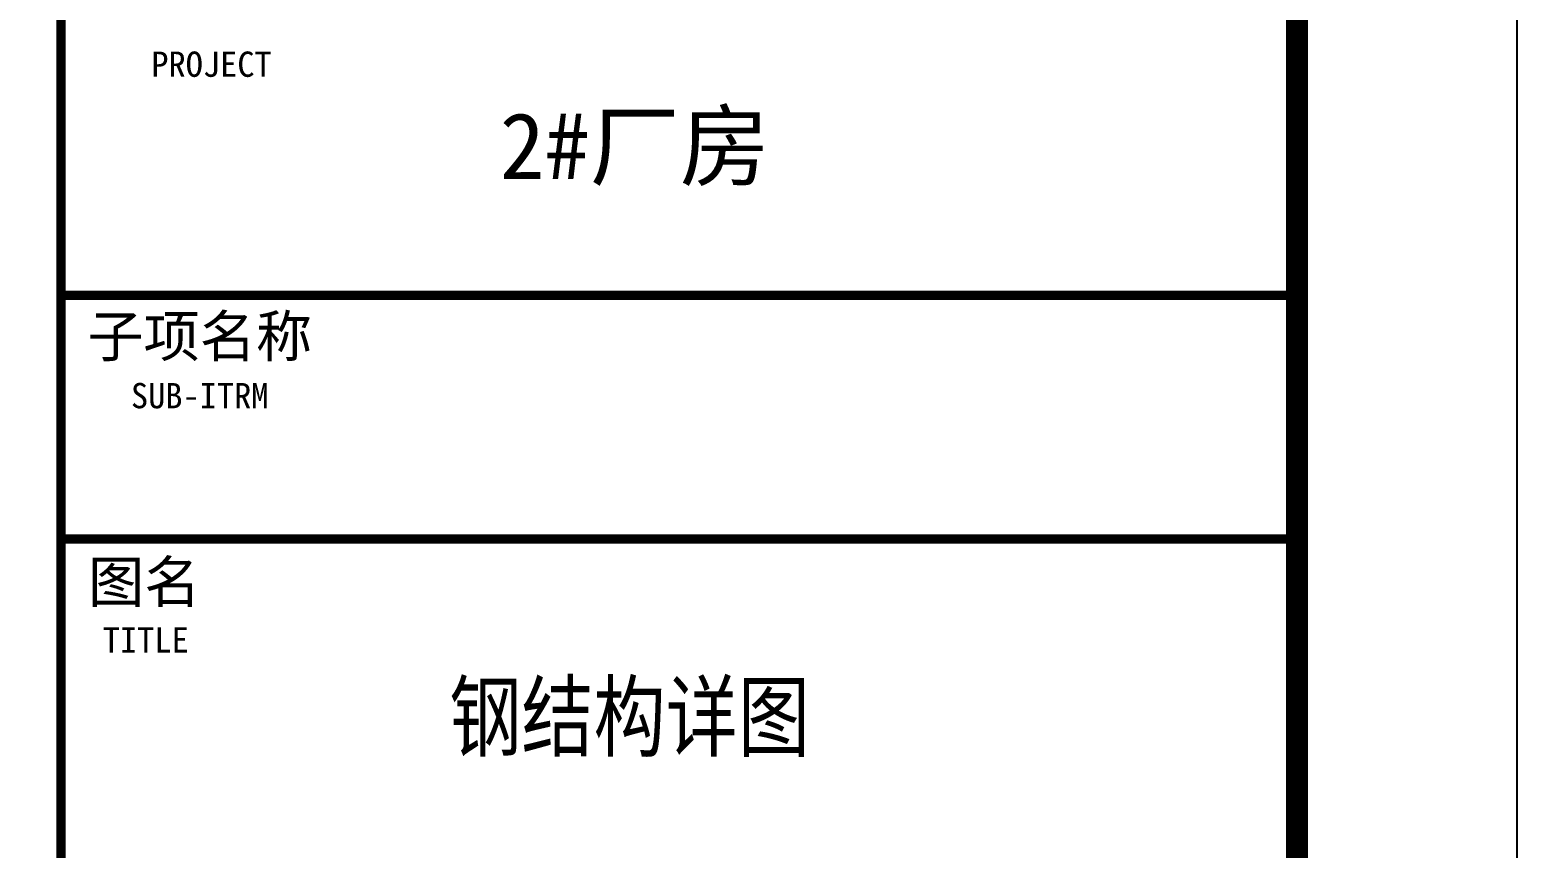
# Model space of a CAD drawing. Extents: x 31695611 to 39053694, y -59225 to 904195.
# Drawn here: x 39046943 to 39053694, y 791292 to 795006 of the extents above; entities that cross this region are included whole.
import ezdxf
from ezdxf.enums import TextEntityAlignment as Align

# ---------------------------------------------------------------- set-up
doc = ezdxf.new("R2010")
doc.units = 0
doc.header["$LTSCALE"] = 1000
doc.header["$MEASUREMENT"] = 0
doc.layers.get('0').update_dxf_attribs({"linetype": 'CONTINUOUS'})
for name, color, linetype in [('PUB_TAB', 7, 'CONTINUOUS'), ('PUB_TEXT', 7, 'CONTINUOUS'), ('PUB_TITLE', 4, 'CONTINUOUS')]:
    doc.layers.add(name, color=color, linetype=linetype)
doc.styles.add('-宋体', font='', dxfattribs={"width": 0.8})
doc.styles.add('STYLE-黑体', font='simhei.ttf')
doc.styles.add('TQ', font='')
doc.styles.get('-宋体').set_extended_font_data('SimSun')
doc.styles.get('TQ').set_extended_font_data('SimSun')

# ---------------------------------------------------------------- blocks, each defined once
blk = doc.blocks.new('TK')
at = {"layer": 'PUB_TITLE', "const_width": 42.5}
for points in [[(31008732.1, -52688.2), (31008732.1, -92688.2)], [(31008732.1, -74331.2), (31014342.1, -74331.2)], [(31008732.1, -75436.2), (31014342.1, -75436.2)]]:
    blk.add_lwpolyline(points, dxfattribs=at)
at = {"layer": 'PUB_TEXT', "attachment_point": 1, "style": 'TQ'}
for s, insert, char_height, width in [('PROJECT', (31009142.1, -73224.3), 114.75, 2399.55), ('子项名称', (31008851.9, -74422.4), 187, 1111.8), ('SUB-ITRM', (31009049.5, -74728.3), 114.75, 2399.55), ('图名', (31008855, -75537.1), 187, 1111.8), ('TITLE', (31008921.7, -75836.6), 114.75, 2399.55)]:
    blk.add_mtext(s, dxfattribs=dict(at, insert=insert, char_height=char_height, width=width))

msp = doc.modelspace()

# ---------------------------------------------------------------- linework, layer by layer
at = {"layer": 'PUB_TITLE'}
msp.add_lwpolyline([(38979394.5, 774443.1), (39053694.5, 774443.1), (39053694.5, 816443.1), (38979394.5, 816443.1)], close=True, dxfattribs=at)
at = {"layer": 'PUB_TITLE', "const_width": 100}
msp.add_lwpolyline([(38981894.5, 775443.1), (39052694.5, 775443.1), (39052694.5, 815443.1), (38981894.5, 815443.1)], close=True, dxfattribs=at)

# ---------------------------------------------------------------- block references
msp.add_blockref('TK', (8038352.4, 868131.5))
msp.add_blockref('TK', (8038352.4, 868131.5))

# ---------------------------------------------------------------- texts
at = {"layer": 'PUB_TAB'}
for s, style, width, p in [('2#厂房', 'STYLE-黑体', 1.000119, (39049689.3, 794329)), ('钢结构详图 ', '-宋体', 0.8, (39049747.1, 791739.3))]:
    msp.add_text(s, height=300, dxfattribs=dict(at, style=style, width=width)).set_placement(p, align=Align.CENTER)

doc.saveas('drawing.dxf')
